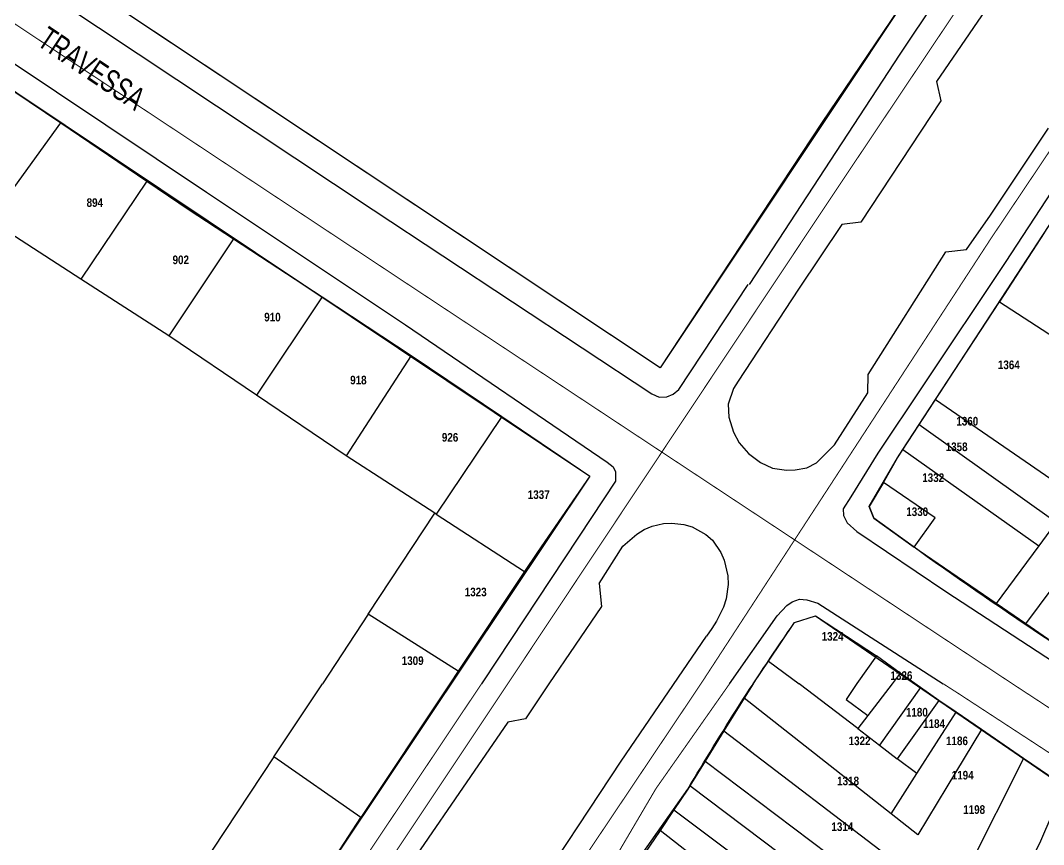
# Model space of a CAD drawing. Extents: x 203136 to 205923, y 4839890 to 4842982.
# Drawn here: x 204368.9 to 204547.4, y 4842173.1 to 4842317 of the extents above; entities that cross this region are included whole.
import ezdxf
from ezdxf.enums import TextEntityAlignment as Align

# ---------------------------------------------------------------- set-up
doc = ezdxf.new("R2010")
doc.units = 0
doc.header["$LTSCALE"] = 1.5
doc.header["$MEASUREMENT"] = 0
for name, color, linetype in [('CD_MALHA_LOTES', 40, 'CONTINUOUS'), ('RU-QUADRAS', 210, 'CONTINUOUS'), ('SV-EIXO-RUA-PAV', 20, 'CONTINUOUS'), ('SV-RUA-PAVIM-S-GUIA-C-GUIA', 7, 'CONTINUOUS'), ('SV-TXT-RUA-PAV-S-GUIA-C-GUIA', 7, 'CONTINUOUS'), ('Th_NmrPort', 1, 'CONTINUOUS')]:
    doc.layers.add(name, color=color, linetype=linetype)
doc.styles.add('ARIAL', font='ARIAL.TTF')
doc.styles.get("Standard").update_dxf_attribs({"font": 'swisscbo.ttf'})

msp = doc.modelspace()

# ---------------------------------------------------------------- linework, layer by layer
at = {"layer": 'CD_MALHA_LOTES', "linetype": 'Continuous'}
for p, q in [((204480.52, 4842256.35), (204378.27, 4842324.37)), ((204524.45, 4842322.41), (204508.81, 4842299.23)), ((204359.91, 4842309.92), (204375.89, 4842299.11)), ((204363.56, 4842282.06), (204375.89, 4842299.11)), ((204375.89, 4842299.11), (204390.93, 4842288.93)), ((204508.81, 4842299.23), (204480.52, 4842256.35)), ((204390.93, 4842288.93), (204379.42, 4842271.82)), ((204390.93, 4842288.93), (204398.34, 4842283.92)), ((204398.34, 4842283.92), (204406.03, 4842278.87)), ((204379.42, 4842271.82), (204363.56, 4842282.06)), ((204539.86, 4842268.01), (204547.59, 4842279.92)), ((204406.03, 4842278.87), (204394.78, 4842261.9)), ((204406.03, 4842278.87), (204421.51, 4842268.71)), ((204394.78, 4842261.9), (204379.42, 4842271.82)), ((204421.51, 4842268.71), (204410.07, 4842251.56)), ((204421.51, 4842268.71), (204437.06, 4842258.49)), ((204528.6, 4842250.8), (204539.78, 4842267.89)), ((204539.78, 4842267.89), (204539.86, 4842268.01)), ((204539.78, 4842267.89), (204565.34, 4842251.16)), ((204410.07, 4842251.56), (204394.78, 4842261.9)), ((204437.06, 4842258.49), (204425.71, 4842240.97)), ((204437.06, 4842258.49), (204452.87, 4842247.82)), ((204425.71, 4842240.97), (204410.07, 4842251.56)), ((204525.76, 4842246.45), (204528.6, 4842250.8)), ((204528.6, 4842250.8), (204552.97, 4842234)), ((204452.87, 4842247.82), (204441.45, 4842230.78)), ((204452.87, 4842247.82), (204468.26, 4842237.42)), ((204522.9, 4842242.08), (204525.76, 4842246.45)), ((204525.76, 4842246.45), (204549.63, 4842229.37)), ((204521.94, 4842240.61), (204522.9, 4842242.08)), ((204522.9, 4842242.08), (204546.62, 4842225.28)), ((204441.19, 4842230.95), (204425.71, 4842240.97)), ((204519.48, 4842236.34), (204521.94, 4842240.61)), ((204544.34, 4842211.62), (204565.23, 4842239.7)), ((204468.26, 4842237.42), (204459.09, 4842224.13)), ((204519.48, 4842236.34), (204517.03, 4842232.11)), ((204528.55, 4842230.12), (204519.48, 4842236.34)), ((204429.56, 4842213.3), (204441.19, 4842230.95)), ((204441.45, 4842230.78), (204441.19, 4842230.95)), ((204517.03, 4842232.11), (204517.82, 4842230.07)), ((204441.45, 4842230.78), (204456.87, 4842220.79)), ((204517.82, 4842230.07), (204524.83, 4842225)), ((204524.83, 4842225), (204528.55, 4842230.12)), ((204549.63, 4842229.37), (204546.62, 4842225.28)), ((204459.09, 4842224.13), (204456.87, 4842220.79)), ((204525.72, 4842224.36), (204524.83, 4842225)), ((204539.17, 4842215.16), (204525.72, 4842224.36)), ((204546.62, 4842225.28), (204539.17, 4842215.16)), ((204456.87, 4842220.79), (204445.28, 4842203.37)), ((204544.34, 4842211.62), (204539.17, 4842215.16)), ((204429.56, 4842213.3), (204421.57, 4842201.18)), ((204445.28, 4842203.37), (204429.56, 4842213.3)), ((204504, 4842211.87), (204507.66, 4842213.03)), ((204507.66, 4842213.03), (204518.28, 4842206.07)), ((204499.44, 4842205.11), (204504, 4842211.87)), ((204549.66, 4842207.97), (204544.34, 4842211.62)), ((204518.28, 4842206.07), (204514.83, 4842201.19)), ((204522.44, 4842203.02), (204518.28, 4842206.07)), ((204496.78, 4842201.18), (204499.44, 4842205.11)), ((204499.44, 4842205.11), (204504.77, 4842201.18)), ((204445.28, 4842203.37), (204443.82, 4842201.18)), ((204522.44, 4842203.02), (204521.01, 4842201.17)), ((204524.96, 4842201.19), (204522.44, 4842203.02)), ((204413.11, 4842188.38), (204421.57, 4842201.18)), ((204443.82, 4842201.18), (204428.27, 4842177.79)), ((204496.78, 4842201.18), (204495.17, 4842198.65)), ((204515.01, 4842193.33), (204504.77, 4842201.18)), ((204521.01, 4842201.17), (204516.765228, 4842195.623497)), ((204525.95, 4842200.51), (204518.79, 4842190.46)), ((204525.95, 4842200.51), (204524.96, 4842201.19)), ((204529.19, 4842198.27), (204525.95, 4842200.51)), ((204495.17, 4842198.65), (204491.65, 4842192.95)), ((204520.82, 4842178.44), (204495.17, 4842198.65)), ((204529.19, 4842198.27), (204521.91, 4842188.08)), ((204532.17, 4842196.22), (204529.19, 4842198.27)), ((204516.765228, 4842195.623497), (204515.01, 4842193.33)), ((204525.32, 4842185.49), (204532.17, 4842196.22)), ((204536.6, 4842193.18), (204532.17, 4842196.22)), ((204515.01, 4842193.33), (204518.79, 4842190.46)), ((204491.65, 4842192.95), (204488.37, 4842187.63)), ((204491.65, 4842192.95), (204522.32, 4842169.55)), ((204536.6, 4842193.18), (204530.56, 4842183.18)), ((204539.81, 4842190.98), (204536.6, 4842193.18)), ((204518.79, 4842190.46), (204521.91, 4842188.08)), ((204543.96, 4842188.12), (204539.81, 4842190.98)), ((204413.11, 4842188.38), (204395.97, 4842162.48)), ((204428.27, 4842177.79), (204413.11, 4842188.38)), ((204525.32, 4842185.49), (204521.91, 4842188.08)), ((204543.96, 4842188.12), (204533.51, 4842167.38)), ((204551.02, 4842183.27), (204543.96, 4842188.12)), ((204488.37, 4842187.63), (204485.71, 4842183.32)), ((204488.37, 4842187.63), (204524.1, 4842160.71)), ((204520.82, 4842178.44), (204525.32, 4842185.49)), ((204485.34, 4842182.73), (204482.92, 4842179.13)), ((204485.71, 4842183.32), (204485.34, 4842182.73)), ((204521.85, 4842156.14), (204485.71, 4842183.32)), ((204530.56, 4842183.18), (204525.48, 4842174.77)), ((204551.02, 4842183.27), (204546.88, 4842173.68)), ((204482.92, 4842179.13), (204480.52, 4842175.56)), ((204482.92, 4842179.13), (204508.08, 4842160.32)), ((204411.39, 4842151.94), (204428.27, 4842177.79)), ((204525.48, 4842174.77), (204520.82, 4842178.44)), ((204480.52, 4842175.56), (204477.81, 4842171.52)), ((204505.97, 4842155.63), (204480.52, 4842175.56)), ((204546.88, 4842173.68), (204533.2, 4842145.43))]:
    msp.add_line(p, q, dxfattribs=at)
msp.add_lwpolyline([(204514.83, 4842201.19), (204512.99, 4842198.39), (204516.765228, 4842195.623497)], dxfattribs=at)
at = {"layer": 'RU-QUADRAS', "color": 6, "linetype": 'Continuous'}
for points in [[(204223.96, 4842426.01), (204304.96, 4842547.67), (204423.32, 4842469.22), (204560.13, 4842377.72), (204524.45, 4842322.41), (204480.52, 4842256.35), (204378.27, 4842324.37)], [(204132.71, 4842288.8), (204211.79, 4842408.11), (204359.91, 4842309.92), (204468.26, 4842237.42), (204388.83, 4842118.53)]]:
    msp.add_lwpolyline(points, close=True, dxfattribs=at)
msp.add_lwpolyline([(204827.74, 4842140.86), (204789.43, 4842085.22), (204790.99, 4842084.19), (204774.52, 4842059.31, -0.0042563609), (204634.25, 4842152.04), (204570.92, 4842192.41), (204571.78, 4842193.62, -0.0150966775), (204525.72, 4842224.36), (204517.82, 4842230.07), (204517.03, 4842232.11), (204521.94, 4842240.61), (204551.91, 4842286.56), (204626.76, 4842237.34), (204655.72, 4842217.44), (204681.67, 4842202.19), (204684.95, 4842207.11), (204693.71, 4842201.15), (204695.34, 4842203.5, -0.0045322699), (204556.29, 4842294.42), (204556.93, 4842296.85), (204560.32, 4842302.54), (204562.37, 4842300.95), (204590.26, 4842342.58)], format="xyb", dxfattribs=at)
msp.add_lwpolyline([(204469.78, 4842160.61), (204485.34, 4842182.73, -0.0194964018), (204504, 4842211.87), (204507.66, 4842213.03), (204571.97, 4842168.87), (204572.65, 4842170), (204611.53, 4842145.98), (204610.24, 4842143.9, 0.005205499), (204761.51, 4842044.69), (204761.83, 4842043.03), (204723.29, 4841984.22), (204636.88, 4842043.85), (204615.67, 4842059.01), (204611.06, 4842061.77), (204531.6, 4842115.96), (204527.96, 4842117.56), (204496.56, 4842139.92)], format="xyb", close=True, dxfattribs=at)
at = {"layer": 'SV-EIXO-RUA-PAV', "const_width": 0.18, "flags": 128}
for points in [[(204636.884765, 4842475.565199), (204573.579631, 4842380.578715), (204511.271766, 4842287.4482), (204453.930388, 4842201.1731)], [(204636.88396, 4842429.2227), (204634.957263, 4842423.286827), (204628.1155, 4842413.3469), (204596.383094, 4842365.584657), (204538.195938, 4842278.8292), (204487.643986, 4842201.1725)], [(203686.39953, 4841049.541978), (203692.54943, 4841058.743734), (203749.763, 4841143.981473), (203780.754332, 4841190.6698), (203801.503, 4841221.7458), (203841.206856, 4841280.544557), (203883.1664, 4841344.0556), (203932.166221, 4841417.194802), (203983.243296, 4841493.9438), (204024.317884, 4841554.89701), (204044.434599, 4841585.5919), (204112.74, 4841687.823359), (204118.336724, 4841695.482033), (204206.94601, 4841829.2385), (204298.345112, 4841966.997973), (204390.162441, 4842105.446938), (204453.930388, 4842201.1731)], [(203719.944, 4841049.3658), (203773.009517, 4841127.017798), (203864.408033, 4841265.334897), (203955.51211, 4841401.724634), (204047.25663, 4841539.716778), (204077.8325, 4841585.3865), (204135.716023, 4841672.506011), (204141.312746, 4841679.87012), (204230.198456, 4841813.486843), (204274.2308, 4841880.6254), (204297.5478, 4841915.677), (204321.480187, 4841951.454095), (204364.7409, 4842016.6862), (204413.297516, 4842089.90306), (204462.2522, 4842163.2717), (204487.643986, 4842201.1725)], [(204541.990972, 4842201.1716), (204636.87892, 4842138.946)]]:
    msp.add_lwpolyline(points, dxfattribs=at)
at = {"layer": 'SV-EIXO-RUA-PAV', "const_width": 0.18}
msp.add_lwpolyline([(204541.990972, 4842201.1716), (204436.233121, 4842271.1065), (204260.627178, 4842387.5004), (204209.661355, 4842422.046656), (204198.805176, 4842429.919457)], dxfattribs=at)
at = {"layer": 'SV-RUA-PAVIM-S-GUIA-C-GUIA'}
for points in [[(204496.09, 4842270.9), (204522.39, 4842311.1), (204560.81, 4842368.66), (204566.13, 4842376.59), (204566.16, 4842377.29), (204565.71, 4842378.3), (204563.69, 4842380.14), (204557.76, 4842384.13), (204513.34, 4842413.61), (204483.66, 4842433.54), (204421.81, 4842473.7), (204386.1, 4842497.52), (204344.04, 4842526.2)], [(204327.72, 4842352.13), (204430.45, 4842283.91), (204479.05, 4842251.81), (204480.34, 4842251.19), (204481.67, 4842251.26), (204482.77, 4842251.72), (204483.79, 4842252.55), (204495.86, 4842270.92)], [(204538.778044, 4842321.009929), (204528.738044, 4842306.359929)], [(204357.52, 4842316.29), (204401.33, 4842286.99), (204436.09, 4842263.87), (204471.29, 4842239.86), (204472.33, 4842239.05), (204472.7, 4842238.2), (204472.74, 4842236.56), (204468.515, 4842230.215), (204449.68, 4842201.67), (204449.35, 4842201.18)], [(204528.738044, 4842306.359929), (204529.518044, 4842302.939929)], [(204529.518044, 4842302.939929), (204515.568044, 4842281.769929)], [(204538.198044, 4842283.019929), (204548.308044, 4842298.169929)], [(204552.37, 4842288.11), (204551.15, 4842288.6), (204550.05, 4842288.58), (204549.58, 4842288.19), (204548.9, 4842287.18), (204540.74, 4842274.71), (204526.37, 4842253.17), (204518.52, 4842241.42), (204513.8, 4842233.8), (204512.46, 4842231.74), (204512.54, 4842230.56), (204513.19, 4842229.29), (204514.85, 4842227.75), (204530.38, 4842217.25), (204555.05, 4842201.18)], [(204533.978044, 4842276.999929), (204538.198044, 4842283.019929)], [(204512.248044, 4842281.389929), (204504.698044, 4842270.069929)], [(204515.568044, 4842281.769929), (204512.248044, 4842281.389929)], [(204516.818044, 4842255.189929), (204530.398044, 4842276.589929)], [(204530.398044, 4842276.589929), (204533.978044, 4842276.999929)], [(204504.698044, 4842270.069929), (204494.138044, 4842253.989929)], [(204516.758044, 4842251.969929), (204516.818044, 4842255.189929)], [(204494.138044, 4842253.989929), (204493.32929, 4842252.717796), (204492.40482, 4842249.99349), (204492.506975, 4842247.752506), (204493.308868, 4842245.129394), (204494.289627, 4842243.265325), (204495.924887, 4842241.385515), (204498.029482, 4842239.813932), (204500.155366, 4842238.790357), (204502.550321, 4842238.439083), (204504.061811, 4842238.552951), (204506.140598, 4842238.892272), (204507.788044, 4842239.749929)], [(204510.968044, 4842242.879929), (204516.758044, 4842251.969929)], [(204507.788044, 4842239.749929), (204510.968044, 4842242.879929)], [(204476.474698, 4842227.266664), (204477.724351, 4842228.096448), (204479.12241, 4842228.68077), (204481.084671, 4842229.133354), (204482.584134, 4842229.230347), (204484.683777, 4842228.989192), (204486.129252, 4842228.551351), (204488.515461, 4842227.234775), (204489.64799, 4842226.234727), (204491.137305, 4842224.115557), (204491.718133, 4842222.721196), (204492.328487, 4842220.01909), (204492.409614, 4842218.517652), (204492.071675, 4842215.983779), (204491.606556, 4842214.544608), (204490.352098, 4842212.105917), (204489.536325, 4842210.820835), (204488.584104, 4842209.486887)], [(204474.034698, 4842225.216664), (204476.474698, 4842227.266664)], [(204469.884698, 4842218.666664), (204474.034698, 4842225.216664)], [(204469.884698, 4842218.666664), (204470.28631, 4842214.650359)], [(204492.64, 4842201.18), (204500.95, 4842213.02), (204502.65, 4842214.82), (204503.57, 4842215.49), (204504.84, 4842215.96), (204506.1, 4842215.84), (204508.02, 4842215.25), (204529.92, 4842201.18)], [(204470.28631, 4842214.650359), (204461.09, 4842201.17)], [(204473.73, 4842187.67), (204488.584104, 4842209.486887)], [(204461.09, 4842201.17), (204457.03, 4842195.05)], [(204453.93, 4842194.45), (204447.4, 4842184.97)], [(204457.03, 4842195.05), (204453.93, 4842194.45)], [(204456.93, 4842162.13), (204473.73, 4842187.67)], [(204447.4, 4842184.97), (204437.36, 4842170.32)]]:
    msp.add_lwpolyline(points, dxfattribs=at)
at = {"layer": 'SV-RUA-PAVIM-S-GUIA-C-GUIA', "linetype": 'Continuous', "const_width": 0.18, "flags": 128}
for points in [[(204449.35, 4842201.17), (204424.25, 4842163.61), (204402.51, 4842130.85), (204392.61, 4842115.52), (204391.12, 4842114.92), (204389.63, 4842114.71), (204388.43, 4842114.77), (204387.15, 4842115.09), (204385.01, 4842116.55), (204352.07, 4842138.08), (204290.14, 4842179.42), (204257.91, 4842201.07), (204257.755031, 4842201.176541)], [(204636.877233, 4842041.821871), (204627.71, 4842048.02), (204612.755, 4842059.005), (204591.8, 4842072.87), (204571.18, 4842086.9), (204543.6, 4842105.92), (204500.92, 4842136.65), (204469.5, 4842160.56), (204468.88, 4842160.86), (204468.08, 4842161.21), (204467.4, 4842161.48), (204467.21, 4842161.94), (204467.49, 4842163.07), (204472.66, 4842170.73), (204479.79, 4842182.86), (204492.64, 4842201.17)], [(204529.92, 4842201.17), (204532.51, 4842199.51), (204557.95, 4842182.89), (204590.77, 4842161.43), (204597.71, 4842156.71)]]:
    msp.add_lwpolyline(points, dxfattribs=at)

# ---------------------------------------------------------------- texts
at = {"layer": 'SV-TXT-RUA-PAV-S-GUIA-C-GUIA', "style": 'ARIAL', "width": 0.7}
msp.add_text('TRAVESSA', height=4, rotation=326, dxfattribs=at).set_placement((204371.554768, 4842312.812586))
at = {"layer": 'Th_NmrPort', "color": 1}
for s, p in [('894', (204380.418554, 4842285.197271)), ('902', (204395.418554, 4842275.197271)), ('910', (204411.418554, 4842265.197271)), ('1364', (204539.468554, 4842256.867271)), ('918', (204426.418554, 4842254.197271)), ('1360', (204532.218554, 4842247.017271)), ('926', (204442.418554, 4842244.197271)), ('1358', (204530.358554, 4842242.547271)), ('1332', (204526.268554, 4842237.157271)), ('1337', (204457.418554, 4842234.197271)), ('1330', (204523.478554, 4842231.207271)), ('1323', (204446.418554, 4842217.197271)), ('1324', (204508.708554, 4842209.437271)), ('1309', (204435.418554, 4842205.197271)), ('1326', (204520.728554, 4842202.597271)), ('1180', (204523.418554, 4842196.197271)), ('1184', (204526.418554, 4842194.197271)), ('1322', (204513.418554, 4842191.197271)), ('1186', (204530.418554, 4842191.197271)), ('1318', (204511.418554, 4842184.197271)), ('1194', (204531.418554, 4842185.197271)), ('1198', (204533.418554, 4842179.197271)), ('1314', (204510.418554, 4842176.197271))]:
    msp.add_text(s, height=1.5, dxfattribs=at).set_placement(p, align=Align.MIDDLE_LEFT)

doc.saveas('drawing.dxf')
